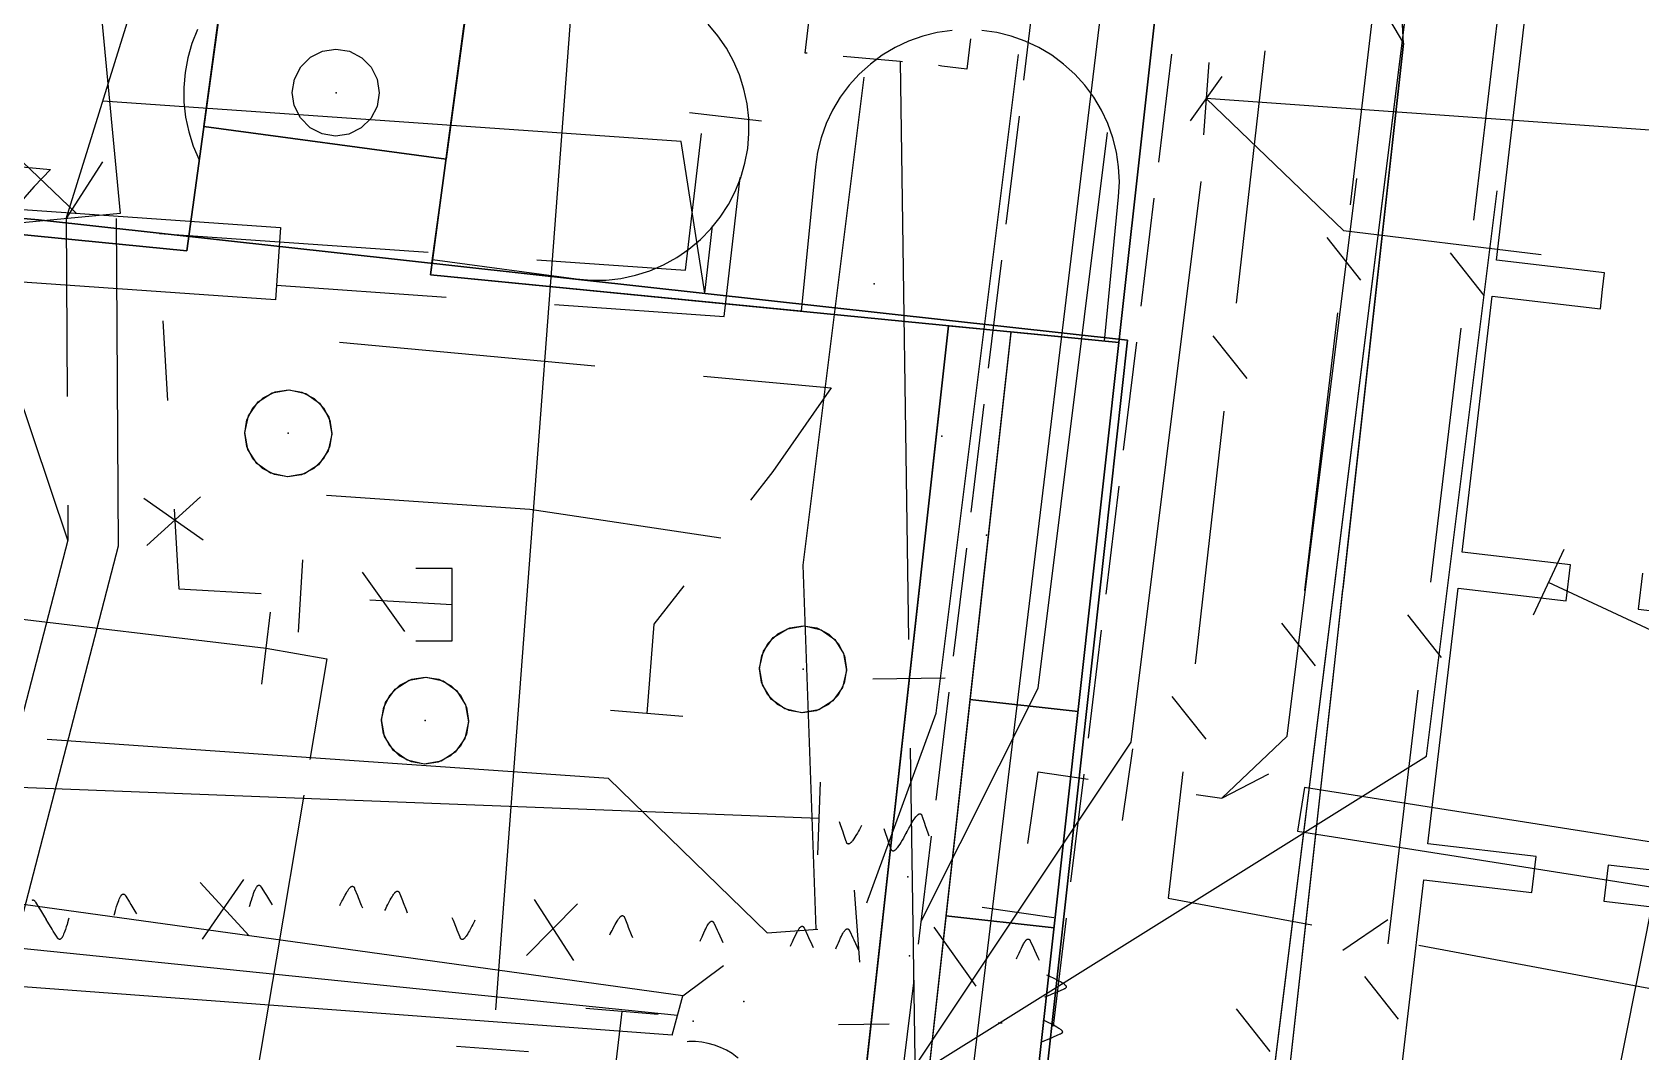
# Model space of a CAD drawing. Header units: metres. Extents: x 4550 to 4731, y 10605 to 11772.
# Drawn here: x 4657.37 to 4679.54, y 11545.92 to 11559.98 of the extents above; entities that cross this region are included whole.
import ezdxf

# ---------------------------------------------------------------- set-up
doc = ezdxf.new("R2010")
doc.units = ezdxf.units.M
for name, color, linetype in [('CURB', 7, 'Continuous'), ('ELECTR_CABLE', 7, 'Continuous'), ('ELECTR_CABLE_COMM', 7, 'Continuous'), ('GAS', 7, 'Continuous'), ('GRASS', 7, 'Continuous'), ('GROUND', 7, 'Continuous'), ('HEAT', 7, 'Continuous'), ('LAMP', 7, 'Continuous'), ('ROAD', 7, 'Continuous'), ('SEWER', 7, 'Continuous'), ('SIDEWALK_PATH', 7, 'Continuous'), ('TREE', 7, 'Continuous'), ('WATER_PIPELINE', 7, 'Continuous')]:
    doc.layers.add(name, color=color, linetype=linetype)

msp = doc.modelspace()

# ---------------------------------------------------------------- linework, layer by layer
at = {"layer": 'CURB'}
for points in [[(4674.437, 11562.921), (4676.27, 11559.819)], [(4672.349, 11555.697), (4673.061, 11562.107)], [(4659.5, 11556.963), (4660.006, 11560.647)], [(4663.339, 11560.195), (4662.858, 11556.632)], [(4676.27, 11559.819), (4675.436, 11552.298)], [(4659.5, 11556.963), (4638.408, 11559.041)], [(4672.349, 11555.697), (4662.858, 11556.632)], [(4670, 11555.928), (4668.189, 11539.599)], [(4670.856, 11555.833), (4669.076, 11539.791)], [(4670.702, 11540.848), (4672.349, 11555.697)], [(4675.295, 11551.027), (4675.436, 11552.298)], [(4674.855, 11547.051), (4675.295, 11551.027)], [(4674.173, 11540.893), (4674.855, 11547.051)]]:
    msp.add_lwpolyline(points, dxfattribs=at)
at = {"layer": 'ELECTR_CABLE'}
for points in [[(4673.335, 11558.754), (4673.769, 11559.366)], [(4673.588, 11559.559), (4673.516, 11558.561)], [(4684.689, 11558.265), (4673.552, 11559.06)], [(4673.552, 11559.06), (4675.444, 11557.24), (4678.168, 11556.911)], [(4661.605, 11555.703), (4665.126, 11555.375)], [(4666.62, 11555.235), (4668.38, 11555.071)], [(4668.38, 11555.071), (4667.578, 11553.92), (4667.27, 11553.525)], [(4666.863, 11553.002), (4664.23, 11553.395), (4661.425, 11553.59)], [(4648.999, 11552.86), (4660.595, 11551.483)], [(4678.48, 11552.843), (4678.057, 11551.937)], [(4666.349, 11552.341), (4665.938, 11551.813), (4665.839, 11550.582)], [(4691.511, 11546.218), (4678.268, 11552.39)], [(4660.536, 11550.986), (4660.654, 11551.98)], [(4660.595, 11551.483), (4661.429, 11551.338), (4661.195, 11549.95)], [(4666.337, 11550.54), (4665.341, 11550.623)], [(4668.211, 11549.134), (4643.557, 11550.09), (4637.085, 11547.246), (4637.322, 11546.559)], [(4668.23, 11549.634), (4668.192, 11548.634)], [(4661.112, 11549.457), (4660.73, 11547.187), (4660.363, 11545.01)], [(4669.42, 11548.943), (4669.428, 11548.956), (4669.453, 11549.001), (4669.464, 11549.021), (4669.481, 11549.05), (4669.5, 11549.083), (4669.514, 11549.105), (4669.528, 11549.127), (4669.539, 11549.142), (4669.55, 11549.157), (4669.557, 11549.166), (4669.564, 11549.173), (4669.57, 11549.18), (4669.573, 11549.182), (4669.575, 11549.185), (4669.58, 11549.189), (4669.584, 11549.192), (4669.586, 11549.193), (4669.589, 11549.195), (4669.592, 11549.197), (4669.596, 11549.198), (4669.598, 11549.199), (4669.6, 11549.2), (4669.601, 11549.2), (4669.603, 11549.2), (4669.604, 11549.2), (4669.607, 11549.2), (4669.608, 11549.2), (4669.61, 11549.2), (4669.611, 11549.2), (4669.612, 11549.199), (4669.613, 11549.199), (4669.614, 11549.198), (4669.615, 11549.198), (4669.617, 11549.197), (4669.618, 11549.196), (4669.62, 11549.195), (4669.621, 11549.194), (4669.622, 11549.193), (4669.623, 11549.192), (4669.624, 11549.19), (4669.625, 11549.189), (4669.626, 11549.188), (4669.627, 11549.185), (4669.628, 11549.183), (4669.63, 11549.18), (4669.632, 11549.176), (4669.633, 11549.172), (4669.636, 11549.164), (4669.669, 11549.07), (4669.679, 11549.039), (4669.715, 11548.935), (4669.728, 11548.894)], [(4668.804, 11549.04), (4668.796, 11549.027), (4668.771, 11548.982), (4668.76, 11548.962), (4668.743, 11548.932), (4668.724, 11548.899), (4668.71, 11548.877), (4668.696, 11548.856), (4668.685, 11548.841), (4668.674, 11548.826), (4668.667, 11548.817), (4668.66, 11548.809), (4668.654, 11548.803), (4668.651, 11548.8), (4668.649, 11548.798), (4668.644, 11548.794), (4668.64, 11548.791), (4668.638, 11548.789), (4668.635, 11548.787), (4668.632, 11548.786), (4668.628, 11548.784), (4668.626, 11548.784), (4668.624, 11548.783), (4668.623, 11548.783), (4668.621, 11548.783), (4668.62, 11548.782), (4668.617, 11548.782), (4668.616, 11548.783), (4668.614, 11548.783), (4668.613, 11548.783), (4668.612, 11548.784), (4668.611, 11548.784), (4668.61, 11548.784), (4668.609, 11548.785), (4668.607, 11548.786), (4668.606, 11548.787), (4668.604, 11548.788), (4668.603, 11548.789), (4668.602, 11548.79), (4668.601, 11548.791), (4668.6, 11548.792), (4668.599, 11548.794), (4668.598, 11548.795), (4668.597, 11548.798), (4668.596, 11548.8), (4668.594, 11548.803), (4668.592, 11548.807), (4668.591, 11548.811), (4668.588, 11548.819), (4668.555, 11548.913), (4668.545, 11548.944), (4668.509, 11549.048), (4668.496, 11549.089)], [(4669.42, 11548.943), (4669.413, 11548.929), (4669.388, 11548.885), (4669.377, 11548.865), (4669.359, 11548.835), (4669.34, 11548.802), (4669.326, 11548.78), (4669.312, 11548.759), (4669.302, 11548.743), (4669.29, 11548.728), (4669.283, 11548.719), (4669.276, 11548.712), (4669.27, 11548.705), (4669.268, 11548.703), (4669.265, 11548.7), (4669.26, 11548.696), (4669.257, 11548.694), (4669.254, 11548.692), (4669.251, 11548.69), (4669.248, 11548.688), (4669.244, 11548.687), (4669.242, 11548.686), (4669.241, 11548.686), (4669.239, 11548.685), (4669.237, 11548.685), (4669.236, 11548.685), (4669.234, 11548.685), (4669.232, 11548.685), (4669.23, 11548.685), (4669.229, 11548.686), (4669.228, 11548.686), (4669.227, 11548.686), (4669.226, 11548.687), (4669.225, 11548.687), (4669.224, 11548.688), (4669.222, 11548.689), (4669.221, 11548.691), (4669.219, 11548.692), (4669.219, 11548.692), (4669.218, 11548.694), (4669.217, 11548.695), (4669.216, 11548.696), (4669.215, 11548.697), (4669.213, 11548.7), (4669.212, 11548.702), (4669.21, 11548.705), (4669.209, 11548.71), (4669.207, 11548.714), (4669.204, 11548.721), (4669.172, 11548.815), (4669.161, 11548.847), (4669.126, 11548.951), (4669.112, 11548.991)], [(4659.684, 11548.253), (4660.361, 11547.517)], [(4660.282, 11548.294), (4659.713, 11547.472)], [(4658.498, 11547.801), (4658.502, 11547.815), (4658.516, 11547.865), (4658.523, 11547.886), (4658.533, 11547.919), (4658.545, 11547.956), (4658.553, 11547.98), (4658.562, 11548.004), (4658.569, 11548.021), (4658.577, 11548.039), (4658.582, 11548.049), (4658.587, 11548.058), (4658.591, 11548.065), (4658.593, 11548.068), (4658.596, 11548.071), (4658.6, 11548.077), (4658.602, 11548.08), (4658.604, 11548.082), (4658.607, 11548.085), (4658.609, 11548.087), (4658.613, 11548.089), (4658.615, 11548.09), (4658.616, 11548.091), (4658.618, 11548.092), (4658.619, 11548.092), (4658.621, 11548.093), (4658.623, 11548.093), (4658.624, 11548.093), (4658.626, 11548.094), (4658.627, 11548.094), (4658.628, 11548.093), (4658.629, 11548.093), (4658.631, 11548.093), (4658.632, 11548.093), (4658.633, 11548.092), (4658.635, 11548.092), (4658.637, 11548.091), (4658.638, 11548.09), (4658.639, 11548.089), (4658.64, 11548.088), (4658.642, 11548.087), (4658.643, 11548.086), (4658.644, 11548.085), (4658.646, 11548.083), (4658.648, 11548.081), (4658.65, 11548.078), (4658.653, 11548.075), (4658.655, 11548.071), (4658.659, 11548.064), (4658.712, 11547.98), (4658.729, 11547.951), (4658.786, 11547.858), (4658.809, 11547.821)], [(4660.366, 11547.923), (4660.37, 11547.937), (4660.384, 11547.987), (4660.391, 11548.008), (4660.401, 11548.041), (4660.413, 11548.078), (4660.421, 11548.102), (4660.43, 11548.126), (4660.437, 11548.143), (4660.445, 11548.161), (4660.45, 11548.171), (4660.455, 11548.18), (4660.459, 11548.187), (4660.461, 11548.19), (4660.464, 11548.193), (4660.468, 11548.199), (4660.47, 11548.202), (4660.473, 11548.204), (4660.475, 11548.207), (4660.477, 11548.209), (4660.481, 11548.211), (4660.483, 11548.212), (4660.484, 11548.213), (4660.486, 11548.214), (4660.487, 11548.214), (4660.489, 11548.215), (4660.491, 11548.215), (4660.492, 11548.216), (4660.494, 11548.216), (4660.495, 11548.216), (4660.496, 11548.215), (4660.497, 11548.215), (4660.499, 11548.215), (4660.5, 11548.215), (4660.501, 11548.214), (4660.503, 11548.214), (4660.505, 11548.213), (4660.506, 11548.212), (4660.507, 11548.211), (4660.508, 11548.21), (4660.51, 11548.209), (4660.511, 11548.208), (4660.512, 11548.207), (4660.514, 11548.205), (4660.516, 11548.203), (4660.518, 11548.2), (4660.521, 11548.197), (4660.523, 11548.193), (4660.527, 11548.186), (4660.58, 11548.102), (4660.597, 11548.074), (4660.654, 11547.98), (4660.677, 11547.943)], [(4661.609, 11547.935), (4661.616, 11547.948), (4661.639, 11547.994), (4661.649, 11548.015), (4661.665, 11548.045), (4661.683, 11548.079), (4661.695, 11548.102), (4661.708, 11548.124), (4661.718, 11548.139), (4661.729, 11548.155), (4661.736, 11548.164), (4661.742, 11548.172), (4661.748, 11548.179), (4661.75, 11548.181), (4661.753, 11548.184), (4661.758, 11548.189), (4661.761, 11548.191), (4661.763, 11548.193), (4661.766, 11548.195), (4661.769, 11548.197), (4661.773, 11548.199), (4661.775, 11548.2), (4661.776, 11548.2), (4661.778, 11548.2), (4661.78, 11548.201), (4661.781, 11548.201), (4661.783, 11548.201), (4661.785, 11548.201), (4661.787, 11548.201), (4661.788, 11548.201), (4661.789, 11548.2), (4661.79, 11548.2), (4661.791, 11548.199), (4661.792, 11548.199), (4661.793, 11548.198), (4661.795, 11548.197), (4661.797, 11548.196), (4661.798, 11548.195), (4661.799, 11548.194), (4661.8, 11548.193), (4661.801, 11548.192), (4661.802, 11548.191), (4661.803, 11548.19), (4661.805, 11548.187), (4661.806, 11548.185), (4661.808, 11548.182), (4661.81, 11548.178), (4661.811, 11548.174), (4661.814, 11548.166), (4661.852, 11548.074), (4661.864, 11548.043), (4661.904, 11547.941), (4661.92, 11547.901)], [(4662.23, 11547.867), (4662.237, 11547.881), (4662.259, 11547.927), (4662.27, 11547.947), (4662.285, 11547.978), (4662.303, 11548.011), (4662.316, 11548.034), (4662.329, 11548.056), (4662.338, 11548.072), (4662.349, 11548.087), (4662.356, 11548.097), (4662.362, 11548.105), (4662.368, 11548.111), (4662.37, 11548.114), (4662.373, 11548.117), (4662.378, 11548.121), (4662.381, 11548.124), (4662.384, 11548.126), (4662.387, 11548.128), (4662.389, 11548.129), (4662.393, 11548.131), (4662.395, 11548.132), (4662.397, 11548.132), (4662.398, 11548.133), (4662.4, 11548.133), (4662.401, 11548.133), (4662.403, 11548.133), (4662.405, 11548.133), (4662.407, 11548.133), (4662.408, 11548.133), (4662.409, 11548.133), (4662.41, 11548.132), (4662.411, 11548.132), (4662.412, 11548.131), (4662.414, 11548.131), (4662.415, 11548.13), (4662.417, 11548.128), (4662.418, 11548.127), (4662.419, 11548.127), (4662.42, 11548.126), (4662.421, 11548.124), (4662.422, 11548.123), (4662.423, 11548.122), (4662.425, 11548.119), (4662.426, 11548.117), (4662.428, 11548.114), (4662.43, 11548.11), (4662.432, 11548.106), (4662.435, 11548.098), (4662.472, 11548.006), (4662.484, 11547.975), (4662.524, 11547.873), (4662.54, 11547.833)], [(4657.367, 11548.008), (4657.369, 11548.009), (4657.371, 11548.01), (4657.372, 11548.01), (4657.374, 11548.011), (4657.375, 11548.011), (4657.377, 11548.012), (4657.379, 11548.012), (4657.381, 11548.012), (4657.382, 11548.012), (4657.383, 11548.012), (4657.384, 11548.012), (4657.385, 11548.012), (4657.386, 11548.011), (4657.388, 11548.011), (4657.389, 11548.01), (4657.391, 11548.009), (4657.393, 11548.008), (4657.394, 11548.008), (4657.395, 11548.007), (4657.396, 11548.006), (4657.397, 11548.005), (4657.399, 11548.004), (4657.401, 11548.002), (4657.402, 11548), (4657.405, 11547.997), (4657.407, 11547.993), (4657.41, 11547.99), (4657.414, 11547.983), (4657.467, 11547.898), (4657.484, 11547.87), (4657.541, 11547.777), (4657.564, 11547.74)], [(4664.886, 11547.956), (4664.183, 11547.245)], [(4664.289, 11548.019), (4664.829, 11547.176)], [(4657.875, 11547.76), (4657.871, 11547.746), (4657.856, 11547.696), (4657.85, 11547.675), (4657.839, 11547.642), (4657.828, 11547.605), (4657.819, 11547.581), (4657.81, 11547.557), (4657.803, 11547.54), (4657.795, 11547.522), (4657.79, 11547.512), (4657.786, 11547.503), (4657.781, 11547.496), (4657.779, 11547.493), (4657.777, 11547.49), (4657.773, 11547.484), (4657.77, 11547.481), (4657.768, 11547.479), (4657.765, 11547.476), (4657.763, 11547.474), (4657.76, 11547.472), (4657.758, 11547.471), (4657.756, 11547.47), (4657.755, 11547.469), (4657.753, 11547.469), (4657.752, 11547.468), (4657.75, 11547.468), (4657.748, 11547.468), (4657.746, 11547.467), (4657.745, 11547.467), (4657.744, 11547.468), (4657.743, 11547.468), (4657.742, 11547.468), (4657.741, 11547.468), (4657.739, 11547.469), (4657.738, 11547.469), (4657.736, 11547.47), (4657.734, 11547.471), (4657.733, 11547.472), (4657.732, 11547.473), (4657.731, 11547.474), (4657.73, 11547.475), (4657.729, 11547.476), (4657.726, 11547.478), (4657.725, 11547.48), (4657.723, 11547.483), (4657.72, 11547.486), (4657.717, 11547.49), (4657.713, 11547.497), (4657.66, 11547.581), (4657.643, 11547.61), (4657.586, 11547.703), (4657.564, 11547.74)], [(4663.47, 11547.732), (4663.464, 11547.718), (4663.441, 11547.672), (4663.431, 11547.652), (4663.415, 11547.621), (4663.397, 11547.587), (4663.384, 11547.565), (4663.372, 11547.543), (4663.362, 11547.527), (4663.351, 11547.511), (4663.344, 11547.502), (4663.338, 11547.494), (4663.332, 11547.488), (4663.33, 11547.485), (4663.327, 11547.482), (4663.322, 11547.478), (4663.319, 11547.475), (4663.316, 11547.473), (4663.314, 11547.471), (4663.311, 11547.47), (4663.307, 11547.468), (4663.305, 11547.467), (4663.303, 11547.466), (4663.302, 11547.466), (4663.3, 11547.466), (4663.299, 11547.466), (4663.297, 11547.465), (4663.295, 11547.466), (4663.293, 11547.466), (4663.292, 11547.466), (4663.291, 11547.466), (4663.29, 11547.467), (4663.289, 11547.467), (4663.288, 11547.468), (4663.286, 11547.468), (4663.285, 11547.469), (4663.283, 11547.47), (4663.282, 11547.471), (4663.281, 11547.472), (4663.28, 11547.473), (4663.279, 11547.475), (4663.278, 11547.476), (4663.277, 11547.477), (4663.275, 11547.48), (4663.274, 11547.482), (4663.272, 11547.485), (4663.27, 11547.489), (4663.269, 11547.493), (4663.266, 11547.5), (4663.228, 11547.593), (4663.216, 11547.624), (4663.176, 11547.726), (4663.16, 11547.766)], [(4665.331, 11547.529), (4665.338, 11547.543), (4665.361, 11547.588), (4665.371, 11547.609), (4665.387, 11547.64), (4665.405, 11547.673), (4665.417, 11547.696), (4665.43, 11547.718), (4665.44, 11547.734), (4665.451, 11547.749), (4665.458, 11547.759), (4665.464, 11547.766), (4665.47, 11547.773), (4665.472, 11547.776), (4665.475, 11547.778), (4665.48, 11547.783), (4665.483, 11547.786), (4665.485, 11547.788), (4665.488, 11547.789), (4665.491, 11547.791), (4665.495, 11547.793), (4665.497, 11547.794), (4665.498, 11547.794), (4665.5, 11547.795), (4665.502, 11547.795), (4665.503, 11547.795), (4665.505, 11547.795), (4665.507, 11547.795), (4665.509, 11547.795), (4665.51, 11547.795), (4665.511, 11547.795), (4665.512, 11547.794), (4665.513, 11547.794), (4665.514, 11547.793), (4665.515, 11547.792), (4665.517, 11547.792), (4665.519, 11547.79), (4665.52, 11547.789), (4665.521, 11547.789), (4665.522, 11547.787), (4665.523, 11547.786), (4665.524, 11547.785), (4665.525, 11547.784), (4665.527, 11547.781), (4665.528, 11547.779), (4665.529, 11547.776), (4665.532, 11547.772), (4665.533, 11547.768), (4665.536, 11547.76), (4665.574, 11547.668), (4665.585, 11547.637), (4665.626, 11547.535), (4665.642, 11547.495)], [(4666.576, 11547.444), (4666.582, 11547.458), (4666.603, 11547.505), (4666.612, 11547.526), (4666.626, 11547.557), (4666.642, 11547.592), (4666.653, 11547.615), (4666.665, 11547.638), (4666.674, 11547.654), (4666.684, 11547.67), (4666.69, 11547.68), (4666.696, 11547.688), (4666.701, 11547.695), (4666.704, 11547.698), (4666.706, 11547.701), (4666.711, 11547.705), (4666.714, 11547.708), (4666.716, 11547.71), (4666.719, 11547.712), (4666.722, 11547.714), (4666.725, 11547.716), (4666.728, 11547.717), (4666.729, 11547.718), (4666.731, 11547.718), (4666.732, 11547.719), (4666.734, 11547.719), (4666.736, 11547.719), (4666.738, 11547.719), (4666.74, 11547.719), (4666.74, 11547.719), (4666.741, 11547.719), (4666.743, 11547.718), (4666.744, 11547.718), (4666.745, 11547.717), (4666.746, 11547.717), (4666.748, 11547.716), (4666.749, 11547.715), (4666.751, 11547.714), (4666.752, 11547.713), (4666.753, 11547.712), (4666.754, 11547.711), (4666.755, 11547.71), (4666.756, 11547.709), (4666.758, 11547.706), (4666.759, 11547.704), (4666.761, 11547.701), (4666.763, 11547.697), (4666.765, 11547.693), (4666.769, 11547.686), (4666.811, 11547.596), (4666.824, 11547.565), (4666.87, 11547.466), (4666.888, 11547.426)], [(4667.822, 11547.374), (4667.828, 11547.388), (4667.849, 11547.435), (4667.858, 11547.456), (4667.872, 11547.487), (4667.888, 11547.522), (4667.899, 11547.545), (4667.911, 11547.568), (4667.92, 11547.584), (4667.93, 11547.6), (4667.936, 11547.61), (4667.942, 11547.618), (4667.947, 11547.625), (4667.95, 11547.628), (4667.952, 11547.63), (4667.957, 11547.635), (4667.96, 11547.638), (4667.962, 11547.64), (4667.965, 11547.642), (4667.968, 11547.644), (4667.971, 11547.646), (4667.974, 11547.647), (4667.975, 11547.648), (4667.977, 11547.648), (4667.978, 11547.648), (4667.98, 11547.649), (4667.982, 11547.649), (4667.984, 11547.649), (4667.986, 11547.649), (4667.986, 11547.649), (4667.988, 11547.648), (4667.989, 11547.648), (4667.99, 11547.648), (4667.991, 11547.647), (4667.992, 11547.647), (4667.994, 11547.646), (4667.995, 11547.645), (4667.997, 11547.644), (4667.998, 11547.643), (4667.999, 11547.642), (4668, 11547.641), (4668.001, 11547.639), (4668.002, 11547.638), (4668.004, 11547.636), (4668.005, 11547.634), (4668.007, 11547.631), (4668.009, 11547.627), (4668.011, 11547.623), (4668.015, 11547.616), (4668.057, 11547.525), (4668.07, 11547.495), (4668.116, 11547.395), (4668.134, 11547.356)], [(4668.445, 11547.339), (4668.451, 11547.353), (4668.472, 11547.4), (4668.481, 11547.421), (4668.495, 11547.452), (4668.511, 11547.487), (4668.522, 11547.51), (4668.534, 11547.533), (4668.543, 11547.549), (4668.553, 11547.565), (4668.559, 11547.575), (4668.565, 11547.583), (4668.57, 11547.59), (4668.573, 11547.593), (4668.575, 11547.595), (4668.58, 11547.6), (4668.583, 11547.603), (4668.585, 11547.605), (4668.588, 11547.607), (4668.591, 11547.609), (4668.594, 11547.611), (4668.597, 11547.612), (4668.598, 11547.612), (4668.6, 11547.613), (4668.601, 11547.613), (4668.603, 11547.614), (4668.605, 11547.614), (4668.607, 11547.614), (4668.609, 11547.614), (4668.609, 11547.613), (4668.611, 11547.613), (4668.612, 11547.613), (4668.613, 11547.613), (4668.614, 11547.612), (4668.615, 11547.611), (4668.617, 11547.611), (4668.618, 11547.609), (4668.62, 11547.609), (4668.621, 11547.608), (4668.622, 11547.607), (4668.623, 11547.605), (4668.624, 11547.604), (4668.625, 11547.603), (4668.627, 11547.601), (4668.628, 11547.599), (4668.63, 11547.596), (4668.632, 11547.592), (4668.634, 11547.588), (4668.638, 11547.58), (4668.68, 11547.49), (4668.693, 11547.46), (4668.739, 11547.36), (4668.757, 11547.321)], [(4669.795, 11547.637), (4670.378, 11546.824)], [(4670.937, 11547.198), (4670.943, 11547.212), (4670.964, 11547.259), (4670.973, 11547.28), (4670.987, 11547.312), (4671.003, 11547.346), (4671.014, 11547.37), (4671.026, 11547.392), (4671.035, 11547.408), (4671.045, 11547.425), (4671.051, 11547.434), (4671.057, 11547.442), (4671.063, 11547.449), (4671.065, 11547.452), (4671.067, 11547.455), (4671.072, 11547.46), (4671.075, 11547.462), (4671.078, 11547.465), (4671.08, 11547.467), (4671.083, 11547.469), (4671.086, 11547.47), (4671.089, 11547.471), (4671.09, 11547.472), (4671.092, 11547.472), (4671.093, 11547.473), (4671.095, 11547.473), (4671.097, 11547.473), (4671.099, 11547.473), (4671.101, 11547.473), (4671.101, 11547.473), (4671.103, 11547.473), (4671.104, 11547.473), (4671.105, 11547.472), (4671.106, 11547.472), (4671.107, 11547.471), (4671.109, 11547.47), (4671.111, 11547.469), (4671.112, 11547.468), (4671.113, 11547.467), (4671.114, 11547.466), (4671.115, 11547.465), (4671.116, 11547.464), (4671.117, 11547.463), (4671.119, 11547.46), (4671.12, 11547.458), (4671.122, 11547.455), (4671.124, 11547.451), (4671.126, 11547.448), (4671.13, 11547.44), (4671.172, 11547.35), (4671.185, 11547.32), (4671.231, 11547.22), (4671.249, 11547.181)], [(4671.35, 11546.98), (4671.364, 11546.974), (4671.41, 11546.952), (4671.431, 11546.942), (4671.462, 11546.927), (4671.496, 11546.91), (4671.519, 11546.898), (4671.541, 11546.886), (4671.557, 11546.877), (4671.573, 11546.866), (4671.583, 11546.86), (4671.591, 11546.854), (4671.597, 11546.848), (4671.6, 11546.846), (4671.603, 11546.843), (4671.608, 11546.838), (4671.61, 11546.835), (4671.612, 11546.833), (4671.614, 11546.83), (4671.616, 11546.827), (4671.618, 11546.824), (4671.619, 11546.821), (4671.62, 11546.82), (4671.62, 11546.818), (4671.62, 11546.817), (4671.621, 11546.815), (4671.621, 11546.813), (4671.621, 11546.811), (4671.62, 11546.809), (4671.62, 11546.809), (4671.62, 11546.807), (4671.62, 11546.806), (4671.619, 11546.805), (4671.619, 11546.804), (4671.618, 11546.803), (4671.617, 11546.801), (4671.616, 11546.8), (4671.615, 11546.798), (4671.614, 11546.798), (4671.613, 11546.796), (4671.612, 11546.795), (4671.611, 11546.794), (4671.61, 11546.793), (4671.607, 11546.791), (4671.605, 11546.79), (4671.602, 11546.788), (4671.598, 11546.786), (4671.594, 11546.784), (4671.587, 11546.781), (4671.495, 11546.742), (4671.465, 11546.729), (4671.364, 11546.686), (4671.324, 11546.669)], [(4665.996, 11546.431), (4664.999, 11546.514)], [(4665.498, 11546.472), (4665.251, 11544.409)], [(4671.298, 11546.358), (4671.312, 11546.352), (4671.358, 11546.33), (4671.379, 11546.32), (4671.41, 11546.306), (4671.444, 11546.289), (4671.467, 11546.276), (4671.49, 11546.264), (4671.506, 11546.255), (4671.522, 11546.244), (4671.531, 11546.238), (4671.539, 11546.232), (4671.546, 11546.226), (4671.548, 11546.224), (4671.551, 11546.221), (4671.556, 11546.217), (4671.559, 11546.213), (4671.561, 11546.211), (4671.563, 11546.208), (4671.564, 11546.205), (4671.566, 11546.202), (4671.567, 11546.2), (4671.568, 11546.198), (4671.568, 11546.196), (4671.568, 11546.195), (4671.569, 11546.193), (4671.569, 11546.191), (4671.569, 11546.19), (4671.569, 11546.188), (4671.568, 11546.187), (4671.568, 11546.186), (4671.568, 11546.185), (4671.567, 11546.184), (4671.567, 11546.182), (4671.566, 11546.181), (4671.565, 11546.18), (4671.564, 11546.178), (4671.563, 11546.177), (4671.562, 11546.176), (4671.561, 11546.175), (4671.56, 11546.173), (4671.559, 11546.172), (4671.558, 11546.172), (4671.555, 11546.17), (4671.553, 11546.168), (4671.55, 11546.167), (4671.546, 11546.164), (4671.542, 11546.163), (4671.535, 11546.159), (4671.443, 11546.12), (4671.413, 11546.107), (4671.312, 11546.064), (4671.272, 11546.047)]]:
    msp.add_lwpolyline(points, dxfattribs=at)
msp.add_lwpolyline([(4656.777, 11558.163), (4657.621, 11558.084), (4657.397, 11557.851), (4657.262, 11557.696), (4657.142, 11557.528), (4657.039, 11557.35), (4656.955, 11557.162), (4656.889, 11556.966), (4656.887, 11556.96), (4656.667, 11556.981)], close=True, dxfattribs=at)
at = {"layer": 'ELECTR_CABLE_COMM'}
for points in [[(4675.984, 11561.426), (4675.534, 11557.598)], [(4677.24, 11557.384), (4677.655, 11560.883)], [(4674.358, 11559.72), (4673.962, 11556.24)], [(4675.214, 11557.147), (4675.678, 11556.559)], [(4677.384, 11556.345), (4676.92, 11556.934)], [(4675.359, 11556.108), (4674.908, 11552.28)], [(4676.649, 11552.395), (4677.064, 11555.894)], [(4673.644, 11555.788), (4674.111, 11555.201)], [(4673.793, 11554.749), (4673.397, 11551.269)], [(4674.589, 11551.829), (4675.053, 11551.241)], [(4676.792, 11551.356), (4676.329, 11551.945)], [(4673.079, 11550.817), (4673.545, 11550.23)], [(4676.057, 11547.407), (4676.472, 11550.906)], [(4673.227, 11549.778), (4673.029, 11548.038)], [(4673.029, 11548.038), (4675.007, 11547.667)], [(4675.435, 11547.317), (4676.053, 11547.74)], [(4676.481, 11547.39), (4680.437, 11546.647)], [(4676.201, 11546.367), (4675.737, 11546.956)], [(4673.963, 11546.511), (4674.427, 11545.923)]]:
    msp.add_lwpolyline(points, dxfattribs=at)
at = {"layer": 'GAS'}
for points in [[(4676.136, 11544.761), (4676.55, 11548.288), (4678.04, 11548.113), (4678.098, 11548.61), (4676.608, 11548.785), (4677.022, 11552.312), (4678.512, 11552.137), (4678.57, 11552.634), (4677.08, 11552.809), (4677.494, 11556.336), (4678.984, 11556.161), (4679.015, 11556.429), (4679.042, 11556.658), (4677.553, 11556.833), (4677.966, 11560.36)], [(4679.563, 11552.517), (4679.505, 11552.021), (4680.995, 11551.846)], [(4680.581, 11548.319), (4679.091, 11548.493), (4679.033, 11547.997), (4680.523, 11547.822)]]:
    msp.add_lwpolyline(points, dxfattribs=at)
at = {"layer": 'GRASS'}
for points in [[(4672.467, 11555.731), (4657.455, 11557.391), (4637.577, 11559.12), (4636.558, 11563.223), (4634.646, 11563.115), (4639.93, 11549.03), (4640.672, 11548.083), (4646.17, 11537.627), (4650.721, 11535.866), (4658.302, 11537.463), (4670.501, 11540.106), (4671.215, 11544.406)], [(4663.473, 11561.186), (4660.135, 11561.637), (4659.735, 11558.676), (4663.073, 11558.225)], [(4662.154, 11559.14), (4662.123, 11558.952), (4662.037, 11558.788), (4661.906, 11558.657), (4661.736, 11558.572), (4661.548, 11558.543), (4661.365, 11558.574), (4661.2, 11558.659), (4661.067, 11558.794), (4660.982, 11558.964), (4660.954, 11559.147), (4660.984, 11559.33), (4661.071, 11559.499), (4661.206, 11559.632), (4661.372, 11559.715), (4661.556, 11559.743), (4661.743, 11559.713), (4661.912, 11559.625), (4662.042, 11559.493), (4662.125, 11559.327)], [(4663.073, 11558.225), (4659.735, 11558.676), (4659.527, 11557.162), (4662.879, 11556.791)], [(4668.19, 11539.61), (4670, 11555.928), (4670.857, 11555.844), (4669.077, 11539.8)], [(4670.857, 11555.844), (4670.294, 11550.775), (4671.785, 11550.61), (4672.349, 11555.697)], [(4661.498, 11554.442), (4661.467, 11554.254), (4661.382, 11554.09), (4661.25, 11553.959), (4661.08, 11553.874), (4660.892, 11553.846), (4660.709, 11553.876), (4660.544, 11553.961), (4660.411, 11554.096), (4660.326, 11554.266), (4660.298, 11554.449), (4660.328, 11554.632), (4660.415, 11554.801), (4660.551, 11554.934), (4660.717, 11555.017), (4660.9, 11555.046), (4661.087, 11555.015), (4661.256, 11554.927), (4661.386, 11554.795), (4661.47, 11554.629)], [(4661.498, 11554.434), (4661.447, 11554.202), (4661.315, 11554.013), (4661.121, 11553.888), (4660.887, 11553.846), (4660.654, 11553.897), (4660.466, 11554.029), (4660.341, 11554.222), (4660.298, 11554.457), (4660.35, 11554.689), (4660.482, 11554.878), (4660.675, 11555.003), (4660.91, 11555.045), (4661.142, 11554.994), (4661.331, 11554.862), (4661.456, 11554.669)], [(4668.594, 11551.189), (4668.563, 11551.001), (4668.477, 11550.837), (4668.345, 11550.706), (4668.176, 11550.621), (4667.988, 11550.592), (4667.805, 11550.623), (4667.64, 11550.708), (4667.506, 11550.843), (4667.421, 11551.013), (4667.394, 11551.196), (4667.424, 11551.379), (4667.511, 11551.548), (4667.646, 11551.681), (4667.812, 11551.764), (4667.995, 11551.793), (4668.183, 11551.762), (4668.351, 11551.674), (4668.482, 11551.542), (4668.565, 11551.376)], [(4668.594, 11551.174), (4668.539, 11550.942), (4668.405, 11550.755), (4668.21, 11550.633), (4667.975, 11550.593), (4667.743, 11550.647), (4667.557, 11550.782), (4667.434, 11550.976), (4667.394, 11551.211), (4667.449, 11551.443), (4667.583, 11551.63), (4667.778, 11551.752), (4668.013, 11551.792), (4668.245, 11551.738), (4668.431, 11551.603), (4668.554, 11551.409)], [(4663.385, 11550.48), (4663.354, 11550.293), (4663.269, 11550.128), (4663.137, 11549.998), (4662.967, 11549.912), (4662.779, 11549.884), (4662.596, 11549.915), (4662.432, 11550), (4662.298, 11550.135), (4662.213, 11550.304), (4662.185, 11550.488), (4662.215, 11550.671), (4662.302, 11550.84), (4662.438, 11550.973), (4662.604, 11551.056), (4662.787, 11551.084), (4662.974, 11551.054), (4663.143, 11550.966), (4663.273, 11550.834), (4663.357, 11550.668)], [(4663.385, 11550.469), (4663.332, 11550.237), (4663.199, 11550.049), (4663.005, 11549.926), (4662.77, 11549.884), (4662.538, 11549.937), (4662.351, 11550.071), (4662.227, 11550.265), (4662.186, 11550.499), (4662.239, 11550.732), (4662.372, 11550.919), (4662.566, 11551.043), (4662.801, 11551.084), (4663.033, 11551.031), (4663.22, 11550.898), (4663.344, 11550.704)], [(4670.294, 11550.775), (4669.964, 11547.794), (4671.454, 11547.628), (4671.785, 11550.61)], [(4669.964, 11547.794), (4669.401, 11542.725), (4670.892, 11542.559), (4671.454, 11547.628)]]:
    msp.add_lwpolyline(points, close=True, dxfattribs=at)
msp.add_lwpolyline([(4651.169, 11535.962), (4668.19, 11539.61), (4670, 11555.929), (4662.858, 11556.632), (4663.339, 11560.195), (4663.346, 11560.392), (4663.315, 11560.584), (4663.247, 11560.767), (4663.144, 11560.935), (4663.01, 11561.079), (4662.851, 11561.193), (4662.674, 11561.274), (4662.482, 11561.32), (4661.131, 11561.502), (4660.735, 11561.477), (4660.391, 11561.307), (4660.136, 11561.022), (4660.006, 11560.647), (4659.5, 11556.963), (4638.408, 11559.041)], dxfattribs=at)
at = {"layer": 'GROUND'}
msp.add_lwpolyline([(4638.408, 11559.041), (4659.5, 11556.963), (4659.527, 11557.162), (4662.879, 11556.791), (4662.858, 11556.632), (4672.349, 11555.697), (4670.86, 11542.271), (4670.558, 11540.452), (4670.45, 11540.288), (4670.211, 11540.094), (4669.918, 11539.981), (4651.169, 11535.962)], dxfattribs=at)
at = {"layer": 'HEAT'}
for points in [[(4655.912, 11569.727), (4657.405, 11569.868), (4658.583, 11557.476), (4657.09, 11557.334), (4655.912, 11569.727)], [(4657.837, 11557.405), (4658.875, 11560.744), (4666.466, 11560.216)], [(4657.862, 11552.974), (4656.176, 11557.986), (4648.254, 11558.543)], [(4657.837, 11557.405), (4658.343, 11558.19)], [(4658.529, 11557.409), (4658.554, 11552.888), (4656.821, 11546.222), (4655.888, 11540.915), (4655.932, 11538.509)], [(4657.837, 11557.405), (4657.851, 11554.953)], [(4657.859, 11553.453), (4657.862, 11552.974), (4656.748, 11548.692)]]:
    msp.add_lwpolyline(points, dxfattribs=at)
at = {"layer": 'LAMP'}
msp.add_point((4668.974, 11556.509), dxfattribs=at)
at = {"layer": 'ROAD'}
for points in [[(4673.06, 11562.107), (4672.349, 11555.698), (4672.349, 11555.697), (4672.348, 11555.697), (4672.148, 11555.716), (4672.344, 11557.707), (4672.354, 11557.912), (4672.344, 11558.118), (4672.313, 11558.322), (4672.263, 11558.522), (4672.194, 11558.716), (4672.106, 11558.902), (4672, 11559.079), (4671.877, 11559.245), (4671.739, 11559.397), (4671.586, 11559.536), (4671.421, 11559.659), (4671.244, 11559.765), (4671.057, 11559.853), (4670.863, 11559.922), (4670.664, 11559.972), (4670.46, 11560.002)], [(4674.236, 11543.629), (4676.264, 11559.941), (4676.264, 11559.942), (4676.219, 11560.79)], [(4659.647, 11560.014), (4659.571, 11559.822), (4659.514, 11559.624), (4659.476, 11559.422), (4659.459, 11559.216), (4659.461, 11559.01), (4659.484, 11558.805), (4659.527, 11558.604), (4659.589, 11558.407), (4659.671, 11558.218), (4659.672, 11558.215), (4659.5, 11556.964), (4659.5, 11556.963), (4659.499, 11556.963), (4651.752, 11557.726)], [(4670.048, 11560.002), (4669.844, 11559.972), (4669.644, 11559.922), (4669.45, 11559.853), (4669.264, 11559.765), (4669.087, 11559.659), (4668.922, 11559.536), (4668.769, 11559.398), (4668.63, 11559.245), (4668.508, 11559.079), (4668.402, 11558.903), (4668.314, 11558.716), (4668.244, 11558.522), (4668.194, 11558.322), (4668.164, 11558.119), (4667.968, 11556.128), (4662.859, 11556.632), (4662.858, 11556.632), (4662.858, 11556.633), (4662.886, 11556.842), (4664.868, 11556.574), (4665.074, 11556.557), (4665.28, 11556.559), (4665.485, 11556.582), (4665.686, 11556.625), (4665.883, 11556.688), (4666.072, 11556.769), (4666.253, 11556.868), (4666.422, 11556.985), (4666.58, 11557.118), (4666.724, 11557.266), (4666.852, 11557.427), (4666.965, 11557.599), (4667.059, 11557.782), (4667.136, 11557.974), (4667.193, 11558.172), (4667.231, 11558.374), (4667.248, 11558.58), (4667.245, 11558.786), (4667.223, 11558.991), (4667.18, 11559.192), (4667.117, 11559.389), (4667.036, 11559.578), (4666.937, 11559.758), (4666.82, 11559.928), (4666.687, 11560.086)]]:
    msp.add_lwpolyline(points, dxfattribs=at)
at = {"layer": 'SEWER'}
for points in [[(4669.17, 11536.019), (4672.212, 11561.191)], [(4671.213, 11560.803), (4671.032, 11559.314)], [(4672.896, 11558.185), (4673.078, 11559.674)], [(4670.971, 11558.818), (4670.79, 11557.329)], [(4672.655, 11556.2), (4672.836, 11557.689)], [(4670.729, 11556.832), (4670.548, 11555.343)], [(4672.413, 11554.215), (4672.594, 11555.704)], [(4670.488, 11554.847), (4670.306, 11553.358)], [(4672.171, 11552.229), (4672.352, 11553.718)], [(4670.246, 11552.862), (4670.065, 11551.373)], [(4671.929, 11550.244), (4672.11, 11551.733)], [(4670.004, 11550.876), (4669.823, 11549.387)], [(4671.687, 11548.259), (4671.868, 11549.748)], [(4669.762, 11548.891), (4669.581, 11547.402)], [(4671.445, 11546.273), (4671.626, 11547.762)], [(4669.521, 11546.906), (4669.339, 11545.417)]]:
    msp.add_lwpolyline(points, dxfattribs=at)
at = {"layer": 'SIDEWALK_PATH'}
msp.add_lwpolyline([(4633.761, 11564.497), (4634.619, 11564.801), (4635.404, 11565.261), (4636.096, 11565.865), (4636.558, 11563.223), (4637.577, 11559.12), (4657.455, 11557.391), (4672.467, 11555.731), (4671.215, 11544.406), (4670.501, 11540.106), (4671.813, 11540.528), (4672.918, 11541.303), (4673.749, 11542.366), (4674.24, 11543.655), (4676.443, 11561.382), (4676.92, 11566.177), (4677.431, 11569.536), (4678.471, 11577.557)], dxfattribs=at)
for points in [[(4676.27, 11559.819), (4676.219, 11560.791), (4675.871, 11561.676), (4675.265, 11562.407), (4674.437, 11562.921), (4674.214, 11562.984), (4673.984, 11562.994), (4673.758, 11562.952), (4673.546, 11562.858), (4673.361, 11562.717), (4673.215, 11562.54), (4673.113, 11562.334), (4673.061, 11562.107), (4672.349, 11555.697), (4670.702, 11540.848), (4674.143, 11540.623), (4674.409, 11543.042)], [(4663.473, 11561.186), (4663.073, 11558.225), (4659.735, 11558.676), (4660.135, 11561.637)]]:
    msp.add_lwpolyline(points, close=True, dxfattribs=at)
at = {"layer": 'TREE'}
for p in [(4661.557, 11559.141), (4660.898, 11554.446), (4669.909, 11554.406), (4670.524, 11553.041), (4667.994, 11551.193), (4662.785, 11550.484), (4669.437, 11548.33), (4669.463, 11547.242), (4667.176, 11546.609), (4666.482, 11546.338)]:
    msp.add_point(p, dxfattribs=at)
at = {"layer": 'WATER_PIPELINE'}
for points in [[(4665.09, 11564.206), (4663.756, 11546.495)], [(4657.976, 11557.48), (4655.459, 11559.884), (4644.074, 11560.683)], [(4668.049, 11559.687), (4668.022, 11559.689), (4668.114, 11560.475)], [(4670.302, 11559.884), (4670.254, 11559.465), (4669.906, 11559.51), (4669.86, 11559.515)], [(4669.363, 11559.568), (4669.334, 11559.572), (4668.547, 11559.642)], [(4668.875, 11547.972), (4669.831, 11550.588), (4670.964, 11559.667)], [(4669.334, 11559.572), (4669.45, 11551.604)], [(4668.175, 11547.608), (4667.996, 11552.626), (4668.836, 11559.356)], [(4666.64, 11556.377), (4666.314, 11558.469), (4658.341, 11559.024)], [(4666.431, 11558.871), (4667.422, 11558.756)], [(4666.375, 11556.696), (4666.595, 11558.58)], [(4669.62, 11547.72), (4671.236, 11550.933), (4672.192, 11558.595)], [(4678.849, 11543.675), (4679.97, 11549.303), (4681.103, 11558.381)], [(4666.905, 11556.058), (4667.128, 11557.971)], [(4669.32, 11545.39), (4672.515, 11550.185), (4673.48, 11557.918)], [(4669.364, 11545.482), (4676.587, 11549.992), (4677.56, 11557.79)], [(4673.767, 11549.414), (4674.668, 11550.268), (4675.628, 11557.958)], [(4655.914, 11556.621), (4655.984, 11557.619), (4660.793, 11557.285), (4660.723, 11556.287), (4655.914, 11556.621)], [(4659.123, 11557.2), (4660.779, 11557.085)], [(4666.64, 11556.377), (4666.748, 11557.305)], [(4660.779, 11557.085), (4662.829, 11556.943)], [(4664.325, 11556.839), (4666.375, 11556.696)], [(4660.737, 11556.487), (4663.073, 11556.324)], [(4664.569, 11556.22), (4666.905, 11556.058)], [(4659.171, 11555.998), (4659.236, 11554.898)], [(4659.726, 11552.974), (4658.908, 11553.548)], [(4659.689, 11553.572), (4658.948, 11552.9)], [(4659.324, 11553.401), (4659.389, 11552.301)], [(4661.094, 11552.701), (4661.037, 11551.705)], [(4661.918, 11552.529), (4662.5, 11551.715)], [(4662.658, 11551.583), (4663.158, 11551.583), (4663.158, 11552.583), (4662.658, 11552.583)], [(4666.339, 11546.69), (4625.381, 11552.361), (4617.885, 11549.712)], [(4659.389, 11552.301), (4660.525, 11552.235)], [(4662.022, 11552.149), (4663.158, 11552.083)], [(4669.955, 11551.069), (4668.958, 11551.055)], [(4667.498, 11547.556), (4665.312, 11549.688), (4657.576, 11550.226)], [(4669.472, 11550.104), (4669.588, 11542.136)], [(4672.533, 11550.093), (4672.392, 11549.106)], [(4666.264, 11546.418), (4631.692, 11549.949), (4622.933, 11546.853)], [(4671.092, 11548.79), (4671.233, 11549.776)], [(4671.233, 11549.776), (4671.926, 11549.677)], [(4673.767, 11549.414), (4674.412, 11549.75)], [(4673.411, 11549.465), (4673.767, 11549.414)], [(4674.809, 11548.962), (4685.538, 11547.27), (4685.633, 11547.872), (4674.904, 11549.564), (4674.809, 11548.962)], [(4666.19, 11546.147), (4633.733, 11548.563), (4626.197, 11545.9)], [(4668.697, 11548.147), (4668.774, 11547.153)], [(4670.464, 11547.912), (4671.452, 11547.771)], [(4667.498, 11547.556), (4668.196, 11547.61)], [(4666.339, 11546.69), (4666.9, 11547.109)], [(4666.19, 11546.147), (4666.339, 11546.69)], [(4668.482, 11546.294), (4669.182, 11546.302)], [(4670.682, 11546.319), (4670.739, 11546.319)], [(4667.099, 11545.828), (4667.087, 11545.839), (4667.015, 11545.892), (4666.938, 11545.938), (4666.858, 11545.977), (4666.774, 11546.009), (4666.688, 11546.033), (4666.6, 11546.049), (4666.511, 11546.058), (4666.422, 11546.058), (4666.397, 11546.056)], [(4664.211, 11545.917), (4663.216, 11545.992)]]:
    msp.add_lwpolyline(points, dxfattribs=at)

doc.saveas('drawing.dxf')
